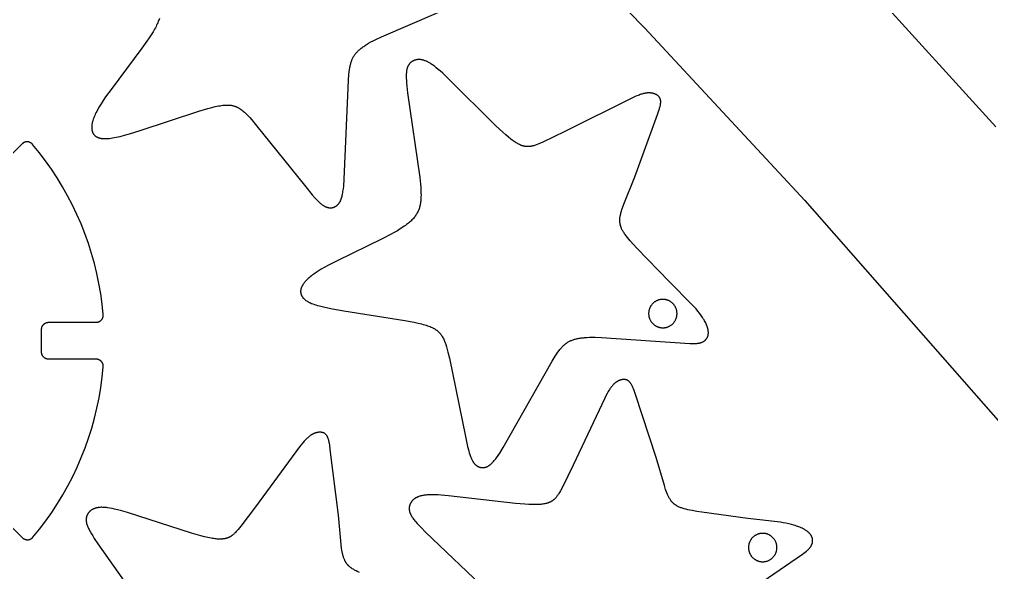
# Model space of a CAD drawing. Header units: millimetres. Extents: x -13379 to -9942, y 7 to 1157.
# Drawn here: x -11883.4 to -11609.6, y 155.1 to 310.8 of the extents above; entities that cross this region are included whole.
import ezdxf

# ---------------------------------------------------------------- set-up
doc = ezdxf.new("R2010")
doc.units = ezdxf.units.MM
doc.header["$MEASUREMENT"] = 0
for name, color, linetype in [('CIRCULO GRANDE 1', 7, 'Continuous'), ('SECCIONES', 7, 'Continuous'), ('TABLERO COMPLETO', 7, 'Continuous')]:
    doc.layers.add(name, color=color, linetype=linetype)

msp = doc.modelspace()

# ---------------------------------------------------------------- linework, layer by layer
at = {"layer": 'CIRCULO GRANDE 1'}
msp.add_lwpolyline([(-11892.03, 174.4), (-11882.57, 164.95), (-11882.52, 164.9), (-11882.47, 164.85), (-11882.42, 164.81), (-11882.36, 164.76), (-11882.31, 164.72), (-11882.25, 164.68), (-11882.19, 164.65), (-11882.13, 164.61), (-11882.07, 164.58), (-11882.01, 164.55), (-11881.95, 164.52), (-11881.88, 164.5), (-11881.82, 164.47), (-11881.75, 164.45), (-11881.68, 164.43), (-11881.62, 164.41), (-11881.55, 164.4), (-11881.48, 164.39), (-11881.41, 164.38), (-11881.35, 164.37), (-11881.28, 164.36), (-11881.21, 164.36), (-11881.14, 164.36), (-11881.07, 164.36), (-11881, 164.37), (-11880.93, 164.37), (-11880.86, 164.38), (-11880.8, 164.39), (-11880.73, 164.41), (-11880.66, 164.42), (-11880.59, 164.44), (-11880.53, 164.46), (-11880.46, 164.48), (-11880.4, 164.51), (-11880.33, 164.54), (-11880.27, 164.57), (-11880.21, 164.6), (-11880.15, 164.63), (-11880.09, 164.67), (-11880.03, 164.7), (-11879.98, 164.74), (-11879.92, 164.79), (-11879.87, 164.83), (-11879.82, 164.87), (-11879.77, 164.92), (-11879.72, 164.97), (-11879.67, 165.02), (-11879.62, 165.07), (-11877.78, 167.35), (-11876.01, 169.68), (-11874.33, 172.08), (-11872.73, 174.53), (-11871.21, 177.03), (-11869.77, 179.58), (-11868.43, 182.18), (-11867.17, 184.83), (-11866.01, 187.51), (-11864.94, 190.24), (-11863.96, 193), (-11863.08, 195.79), (-11862.29, 198.61), (-11861.59, 201.45), (-11861, 204.32), (-11860.5, 207.21), (-11860.11, 210.11), (-11859.81, 213.02), (-11859.8, 213.09), (-11859.8, 213.16), (-11859.8, 213.23), (-11859.8, 213.3), (-11859.81, 213.36), (-11859.81, 213.43), (-11859.82, 213.5), (-11859.84, 213.57), (-11859.85, 213.64), (-11859.87, 213.7), (-11859.89, 213.77), (-11859.91, 213.84), (-11859.93, 213.9), (-11859.96, 213.96), (-11859.98, 214.03), (-11860.01, 214.09), (-11860.05, 214.15), (-11860.08, 214.21), (-11860.12, 214.27), (-11860.15, 214.33), (-11860.2, 214.38), (-11860.24, 214.44), (-11860.28, 214.49), (-11860.33, 214.54), (-11860.37, 214.59), (-11860.42, 214.64), (-11860.47, 214.69), (-11860.53, 214.73), (-11860.58, 214.78), (-11860.64, 214.82), (-11860.69, 214.86), (-11860.75, 214.89), (-11860.81, 214.93), (-11860.87, 214.96), (-11860.93, 214.99), (-11861, 215.02), (-11861.06, 215.05), (-11861.12, 215.07), (-11861.19, 215.09), (-11861.26, 215.11), (-11861.32, 215.13), (-11861.39, 215.15), (-11861.46, 215.16), (-11861.52, 215.17), (-11861.59, 215.18), (-11861.66, 215.18), (-11861.73, 215.19), (-11861.8, 215.19), (-11875.19, 215.19), (-11875.26, 215.19), (-11875.32, 215.19), (-11875.39, 215.2), (-11875.46, 215.21), (-11875.53, 215.22), (-11875.59, 215.23), (-11875.66, 215.25), (-11875.73, 215.26), (-11875.79, 215.28), (-11875.86, 215.31), (-11875.92, 215.33), (-11875.98, 215.36), (-11876.05, 215.38), (-11876.11, 215.41), (-11876.17, 215.45), (-11876.23, 215.48), (-11876.28, 215.52), (-11876.34, 215.56), (-11876.4, 215.6), (-11876.45, 215.64), (-11876.5, 215.68), (-11876.55, 215.73), (-11876.6, 215.78), (-11876.65, 215.82), (-11876.69, 215.88), (-11876.74, 215.93), (-11876.78, 215.98), (-11876.82, 216.04), (-11876.86, 216.09), (-11876.9, 216.15), (-11876.93, 216.21), (-11876.96, 216.27), (-11876.99, 216.33), (-11877.02, 216.39), (-11877.05, 216.46), (-11877.07, 216.52), (-11877.09, 216.58), (-11877.11, 216.65), (-11877.13, 216.72), (-11877.14, 216.78), (-11877.16, 216.85), (-11877.17, 216.92), (-11877.18, 216.99), (-11877.18, 217.05), (-11877.19, 217.12), (-11877.19, 217.19), (-11877.19, 223.59), (-11877.19, 223.66), (-11877.18, 223.73), (-11877.18, 223.79), (-11877.17, 223.86), (-11877.16, 223.93), (-11877.14, 224), (-11877.13, 224.06), (-11877.11, 224.13), (-11877.09, 224.19), (-11877.07, 224.26), (-11877.05, 224.32), (-11877.02, 224.39), (-11876.99, 224.45), (-11876.96, 224.51), (-11876.93, 224.57), (-11876.9, 224.63), (-11876.86, 224.69), (-11876.82, 224.74), (-11876.78, 224.8), (-11876.74, 224.85), (-11876.69, 224.9), (-11876.65, 224.95), (-11876.6, 225), (-11876.55, 225.05), (-11876.5, 225.1), (-11876.45, 225.14), (-11876.4, 225.18), (-11876.34, 225.22), (-11876.28, 225.26), (-11876.23, 225.3), (-11876.17, 225.33), (-11876.11, 225.37), (-11876.05, 225.4), (-11875.98, 225.42), (-11875.92, 225.45), (-11875.86, 225.47), (-11875.79, 225.5), (-11875.73, 225.52), (-11875.66, 225.53), (-11875.59, 225.55), (-11875.53, 225.56), (-11875.46, 225.57), (-11875.39, 225.58), (-11875.32, 225.58), (-11875.26, 225.59), (-11875.19, 225.59), (-11861.81, 225.59), (-11861.74, 225.59), (-11861.67, 225.59), (-11861.6, 225.6), (-11861.54, 225.61), (-11861.47, 225.62), (-11861.4, 225.63), (-11861.33, 225.65), (-11861.27, 225.67), (-11861.2, 225.69), (-11861.13, 225.71), (-11861.07, 225.73), (-11861.01, 225.76), (-11860.94, 225.79), (-11860.88, 225.82), (-11860.82, 225.85), (-11860.76, 225.89), (-11860.7, 225.92), (-11860.65, 225.96), (-11860.59, 226), (-11860.54, 226.05), (-11860.48, 226.09), (-11860.43, 226.14), (-11860.38, 226.19), (-11860.34, 226.24), (-11860.29, 226.29), (-11860.25, 226.34), (-11860.2, 226.4), (-11860.16, 226.45), (-11860.13, 226.51), (-11860.09, 226.57), (-11860.06, 226.63), (-11860.02, 226.69), (-11859.99, 226.75), (-11859.97, 226.82), (-11859.94, 226.88), (-11859.92, 226.95), (-11859.9, 227.01), (-11859.88, 227.08), (-11859.86, 227.15), (-11859.85, 227.21), (-11859.83, 227.28), (-11859.83, 227.35), (-11859.82, 227.42), (-11859.81, 227.49), (-11859.81, 227.56), (-11859.81, 227.62), (-11859.81, 227.69), (-11859.82, 227.76), (-11860.12, 230.67), (-11860.52, 233.57), (-11861.02, 236.46), (-11861.62, 239.33), (-11862.32, 242.17), (-11863.11, 244.99), (-11864, 247.78), (-11864.98, 250.54), (-11866.06, 253.26), (-11867.23, 255.94), (-11868.49, 258.59), (-11869.84, 261.19), (-11871.27, 263.74), (-11872.79, 266.24), (-11874.4, 268.68), (-11876.09, 271.08), (-11877.86, 273.41), (-11879.71, 275.68), (-11879.75, 275.73), (-11879.8, 275.78), (-11879.85, 275.83), (-11879.9, 275.88), (-11879.95, 275.92), (-11880.01, 275.97), (-11880.06, 276.01), (-11880.12, 276.05), (-11880.18, 276.08), (-11880.23, 276.12), (-11880.29, 276.15), (-11880.36, 276.19), (-11880.42, 276.21), (-11880.48, 276.24), (-11880.55, 276.27), (-11880.61, 276.29), (-11880.68, 276.31), (-11880.74, 276.33), (-11880.81, 276.34), (-11880.88, 276.36), (-11880.95, 276.37), (-11881.02, 276.38), (-11881.08, 276.38), (-11881.15, 276.39), (-11881.22, 276.39), (-11881.29, 276.39), (-11881.36, 276.39), (-11881.43, 276.38), (-11881.5, 276.37), (-11881.57, 276.36), (-11881.63, 276.35), (-11881.7, 276.34), (-11881.77, 276.32), (-11881.83, 276.3), (-11881.9, 276.28), (-11881.96, 276.25), (-11882.03, 276.23), (-11882.09, 276.2), (-11882.15, 276.17), (-11882.21, 276.14), (-11882.27, 276.1), (-11882.33, 276.07), (-11882.39, 276.03), (-11882.44, 275.99), (-11882.5, 275.94), (-11882.55, 275.9), (-11882.6, 275.85), (-11882.65, 275.8), (-11892.12, 266.34)], dxfattribs=at)
at = {"layer": 'SECCIONES'}
for points in [[(-11698.23, 228.04), (-11698.23, 228.18), (-11698.24, 228.32), (-11698.25, 228.45), (-11698.27, 228.59), (-11698.29, 228.73), (-11698.32, 228.87), (-11698.35, 229), (-11698.38, 229.14), (-11698.42, 229.27), (-11698.47, 229.4), (-11698.52, 229.53), (-11698.57, 229.66), (-11698.63, 229.78), (-11698.69, 229.91), (-11698.76, 230.03), (-11698.83, 230.15), (-11698.91, 230.26), (-11698.99, 230.38), (-11699.07, 230.49), (-11699.16, 230.6), (-11699.25, 230.7), (-11699.34, 230.81), (-11699.44, 230.9), (-11699.54, 231), (-11699.64, 231.09), (-11699.75, 231.18), (-11699.86, 231.26), (-11699.98, 231.34), (-11700.09, 231.42), (-11700.21, 231.49), (-11700.33, 231.56), (-11700.45, 231.62), (-11700.58, 231.68), (-11700.71, 231.74), (-11700.84, 231.79), (-11700.97, 231.83), (-11701.1, 231.88), (-11701.23, 231.91), (-11701.37, 231.94), (-11701.5, 231.97), (-11701.64, 232), (-11701.78, 232.01), (-11701.92, 232.03), (-11702.06, 232.03), (-11702.2, 232.04), (-11702.33, 232.04), (-11702.47, 232.03), (-11702.61, 232.02), (-11702.75, 232), (-11702.89, 231.98), (-11703.02, 231.96), (-11703.16, 231.93), (-11703.29, 231.89), (-11703.43, 231.86), (-11703.56, 231.81), (-11703.69, 231.76), (-11703.82, 231.71), (-11703.94, 231.65), (-11704.07, 231.59), (-11704.19, 231.53), (-11704.31, 231.46), (-11704.43, 231.38), (-11704.54, 231.3), (-11704.65, 231.22), (-11704.76, 231.13), (-11704.87, 231.05), (-11704.97, 230.95), (-11705.07, 230.85), (-11705.17, 230.75), (-11705.26, 230.65), (-11705.35, 230.54), (-11705.43, 230.43), (-11705.51, 230.32), (-11705.59, 230.21), (-11705.66, 230.09), (-11705.73, 229.97), (-11705.8, 229.85), (-11705.86, 229.72), (-11705.92, 229.59), (-11705.97, 229.46), (-11706.01, 229.33), (-11706.06, 229.2), (-11706.1, 229.07), (-11706.13, 228.93), (-11706.16, 228.8), (-11706.18, 228.66), (-11706.2, 228.52), (-11706.21, 228.39), (-11706.22, 228.25), (-11706.23, 228.11), (-11706.23, 227.97), (-11706.22, 227.83), (-11706.21, 227.69), (-11706.2, 227.55), (-11706.18, 227.42), (-11706.16, 227.28), (-11706.13, 227.14), (-11706.1, 227.01), (-11706.06, 226.88), (-11706.01, 226.74), (-11705.97, 226.61), (-11705.92, 226.48), (-11705.86, 226.36), (-11705.8, 226.23), (-11705.73, 226.11), (-11705.66, 225.99), (-11705.59, 225.87), (-11705.51, 225.76), (-11705.43, 225.64), (-11705.35, 225.53), (-11705.26, 225.43), (-11705.17, 225.32), (-11705.07, 225.22), (-11704.97, 225.13), (-11704.87, 225.03), (-11704.76, 224.94), (-11704.65, 224.86), (-11704.54, 224.77), (-11704.43, 224.7), (-11704.31, 224.62), (-11704.19, 224.55), (-11704.07, 224.49), (-11703.94, 224.42), (-11703.82, 224.37), (-11703.69, 224.31), (-11703.56, 224.27), (-11703.43, 224.22), (-11703.29, 224.18), (-11703.16, 224.15), (-11703.02, 224.12), (-11702.89, 224.09), (-11702.75, 224.07), (-11702.61, 224.06), (-11702.47, 224.05), (-11702.33, 224.04), (-11702.2, 224.04), (-11702.06, 224.04), (-11701.92, 224.05), (-11701.78, 224.06), (-11701.64, 224.08), (-11701.5, 224.1), (-11701.37, 224.13), (-11701.23, 224.16), (-11701.1, 224.2), (-11700.97, 224.24), (-11700.84, 224.29), (-11700.71, 224.34), (-11700.58, 224.39), (-11700.45, 224.45), (-11700.33, 224.52), (-11700.21, 224.59), (-11700.09, 224.66), (-11699.98, 224.73), (-11699.86, 224.81), (-11699.75, 224.9), (-11699.64, 224.99), (-11699.54, 225.08), (-11699.44, 225.17), (-11699.34, 225.27), (-11699.25, 225.37), (-11699.16, 225.48), (-11699.07, 225.59), (-11698.99, 225.7), (-11698.91, 225.81), (-11698.83, 225.93), (-11698.76, 226.05), (-11698.69, 226.17), (-11698.63, 226.29), (-11698.57, 226.42), (-11698.52, 226.55), (-11698.47, 226.68), (-11698.42, 226.81), (-11698.38, 226.94), (-11698.35, 227.08), (-11698.32, 227.21), (-11698.29, 227.35), (-11698.27, 227.49), (-11698.25, 227.62), (-11698.24, 227.76), (-11698.23, 227.9), (-11698.23, 228.04)], [(-11670.09, 162.17), (-11670.1, 162.31), (-11670.1, 162.45), (-11670.12, 162.59), (-11670.13, 162.73), (-11670.15, 162.86), (-11670.18, 163), (-11670.21, 163.14), (-11670.25, 163.27), (-11670.29, 163.4), (-11670.33, 163.53), (-11670.38, 163.66), (-11670.44, 163.79), (-11670.49, 163.92), (-11670.56, 164.04), (-11670.62, 164.16), (-11670.7, 164.28), (-11670.77, 164.4), (-11670.85, 164.51), (-11670.93, 164.62), (-11671.02, 164.73), (-11671.11, 164.84), (-11671.21, 164.94), (-11671.3, 165.04), (-11671.4, 165.13), (-11671.51, 165.22), (-11671.62, 165.31), (-11671.73, 165.4), (-11671.84, 165.48), (-11671.96, 165.55), (-11672.07, 165.63), (-11672.2, 165.69), (-11672.32, 165.76), (-11672.44, 165.82), (-11672.57, 165.87), (-11672.7, 165.92), (-11672.83, 165.97), (-11672.96, 166.01), (-11673.1, 166.05), (-11673.23, 166.08), (-11673.37, 166.11), (-11673.51, 166.13), (-11673.64, 166.15), (-11673.78, 166.16), (-11673.92, 166.17), (-11674.06, 166.17), (-11674.2, 166.17), (-11674.34, 166.17), (-11674.48, 166.15), (-11674.61, 166.14), (-11674.75, 166.12), (-11674.89, 166.09), (-11675.02, 166.06), (-11675.16, 166.03), (-11675.29, 165.99), (-11675.42, 165.95), (-11675.55, 165.9), (-11675.68, 165.84), (-11675.81, 165.79), (-11675.93, 165.73), (-11676.05, 165.66), (-11676.17, 165.59), (-11676.29, 165.52), (-11676.41, 165.44), (-11676.52, 165.35), (-11676.63, 165.27), (-11676.73, 165.18), (-11676.84, 165.09), (-11676.93, 164.99), (-11677.03, 164.89), (-11677.12, 164.79), (-11677.21, 164.68), (-11677.3, 164.57), (-11677.38, 164.46), (-11677.46, 164.34), (-11677.53, 164.22), (-11677.6, 164.1), (-11677.66, 163.98), (-11677.72, 163.85), (-11677.78, 163.73), (-11677.83, 163.6), (-11677.88, 163.47), (-11677.92, 163.34), (-11677.96, 163.2), (-11677.99, 163.07), (-11678.02, 162.93), (-11678.05, 162.8), (-11678.06, 162.66), (-11678.08, 162.52), (-11678.09, 162.38), (-11678.09, 162.24), (-11678.09, 162.1), (-11678.09, 161.96), (-11678.08, 161.83), (-11678.06, 161.69), (-11678.05, 161.55), (-11678.02, 161.41), (-11677.99, 161.28), (-11677.96, 161.14), (-11677.92, 161.01), (-11677.88, 160.88), (-11677.83, 160.75), (-11677.78, 160.62), (-11677.72, 160.49), (-11677.66, 160.37), (-11677.6, 160.24), (-11677.53, 160.12), (-11677.46, 160), (-11677.38, 159.89), (-11677.3, 159.78), (-11677.21, 159.67), (-11677.12, 159.56), (-11677.03, 159.46), (-11676.93, 159.36), (-11676.84, 159.26), (-11676.73, 159.17), (-11676.63, 159.08), (-11676.52, 158.99), (-11676.41, 158.91), (-11676.29, 158.83), (-11676.17, 158.76), (-11676.05, 158.69), (-11675.93, 158.62), (-11675.81, 158.56), (-11675.68, 158.5), (-11675.55, 158.45), (-11675.42, 158.4), (-11675.29, 158.36), (-11675.16, 158.32), (-11675.02, 158.28), (-11674.89, 158.25), (-11674.75, 158.23), (-11674.61, 158.21), (-11674.48, 158.19), (-11674.34, 158.18), (-11674.2, 158.17), (-11674.06, 158.17), (-11673.92, 158.18), (-11673.78, 158.18), (-11673.64, 158.2), (-11673.51, 158.22), (-11673.37, 158.24), (-11673.23, 158.27), (-11673.1, 158.3), (-11672.96, 158.34), (-11672.83, 158.38), (-11672.7, 158.42), (-11672.57, 158.47), (-11672.44, 158.53), (-11672.32, 158.59), (-11672.2, 158.65), (-11672.07, 158.72), (-11671.96, 158.79), (-11671.84, 158.87), (-11671.73, 158.95), (-11671.62, 159.03), (-11671.51, 159.12), (-11671.4, 159.21), (-11671.3, 159.31), (-11671.21, 159.41), (-11671.11, 159.51), (-11671.02, 159.61), (-11670.93, 159.72), (-11670.85, 159.83), (-11670.77, 159.95), (-11670.7, 160.06), (-11670.62, 160.18), (-11670.56, 160.3), (-11670.49, 160.43), (-11670.44, 160.55), (-11670.38, 160.68), (-11670.33, 160.81), (-11670.29, 160.94), (-11670.25, 161.08), (-11670.21, 161.21), (-11670.18, 161.35), (-11670.15, 161.48), (-11670.13, 161.62), (-11670.12, 161.76), (-11670.1, 161.9), (-11670.1, 162.03), (-11670.09, 162.17)]]:
    msp.add_lwpolyline(points, dxfattribs=at)
for points in [[(-11740.2, 342.12, 0), (-11707.28, 308.43, 0), (-11662.21, 259.86, 0), (-11601.06, 190.2, 0)], [(-11608.47, 280.58, 0), (-11643.31, 318.96, 0)]]:
    msp.add_polyline3d(points, dxfattribs=at)
at = {"layer": 'TABLERO COMPLETO'}
for points in [[(-11844.01, 311.13), (-11844.11, 310.83), (-11844.22, 310.53), (-11844.34, 310.22), (-11844.47, 309.9), (-11844.62, 309.57), (-11844.78, 309.23), (-11844.95, 308.88), (-11845.14, 308.52), (-11845.34, 308.15), (-11845.79, 307.37), (-11846.3, 306.54), (-11846.87, 305.67), (-11847.5, 304.74), (-11848.92, 302.73), (-11857.63, 291.15), (-11859.14, 289.03), (-11859.81, 288.04), (-11860.42, 287.1), (-11860.97, 286.21), (-11861.45, 285.37), (-11861.67, 284.96), (-11861.87, 284.57), (-11862.05, 284.18), (-11862.22, 283.81), (-11862.38, 283.45), (-11862.51, 283.1), (-11862.64, 282.76), (-11862.74, 282.43), (-11862.79, 282.27), (-11862.83, 282.11), (-11862.87, 281.95), (-11862.91, 281.8), (-11862.94, 281.65), (-11862.97, 281.5), (-11863, 281.35), (-11863.02, 281.21), (-11863.04, 281.06), (-11863.05, 280.93), (-11863.06, 280.79), (-11863.07, 280.66), (-11863.08, 280.52), (-11863.08, 280.4), (-11863.07, 280.27), (-11863.07, 280.15), (-11863.06, 280.02), (-11863.04, 279.91), (-11863.03, 279.79), (-11863.01, 279.68), (-11862.98, 279.56), (-11862.96, 279.46), (-11862.93, 279.35), (-11862.91, 279.3), (-11862.89, 279.25), (-11862.88, 279.2), (-11862.86, 279.15), (-11862.84, 279.1), (-11862.82, 279.05), (-11862.8, 279), (-11862.78, 278.95), (-11862.75, 278.91), (-11862.73, 278.86), (-11862.71, 278.81), (-11862.68, 278.77), (-11862.66, 278.72), (-11862.63, 278.68), (-11862.6, 278.64), (-11862.57, 278.6), (-11862.54, 278.55), (-11862.52, 278.51), (-11862.48, 278.47), (-11862.45, 278.43), (-11862.42, 278.39), (-11862.39, 278.36), (-11862.36, 278.32), (-11862.32, 278.28), (-11862.29, 278.24), (-11862.25, 278.21), (-11862.21, 278.17), (-11862.18, 278.14), (-11862.14, 278.11), (-11862.1, 278.07), (-11862.06, 278.04), (-11862.02, 278.01), (-11861.98, 277.98), (-11861.94, 277.95), (-11861.89, 277.92), (-11861.85, 277.89), (-11861.8, 277.86), (-11861.76, 277.83), (-11861.71, 277.8), (-11861.67, 277.78), (-11861.62, 277.75), (-11861.57, 277.73), (-11861.52, 277.7), (-11861.47, 277.68), (-11861.37, 277.63), (-11861.26, 277.59), (-11861.15, 277.55), (-11861.04, 277.51), (-11860.92, 277.48), (-11860.8, 277.44), (-11860.67, 277.41), (-11860.54, 277.39), (-11860.41, 277.37), (-11860.27, 277.34), (-11860.13, 277.33), (-11859.99, 277.31), (-11859.84, 277.3), (-11859.68, 277.29), (-11859.52, 277.29), (-11859.36, 277.29), (-11859.19, 277.29), (-11859.01, 277.29), (-11858.83, 277.3), (-11858.45, 277.33), (-11858.05, 277.37), (-11857.62, 277.42), (-11857.17, 277.49), (-11856.68, 277.58), (-11856.17, 277.68), (-11855.06, 277.93), (-11853.83, 278.25), (-11852.47, 278.63), (-11849.43, 279.55), (-11832.88, 285.02), (-11830.37, 285.76), (-11829.27, 286.06), (-11828.26, 286.3), (-11827.8, 286.4), (-11827.35, 286.48), (-11826.93, 286.56), (-11826.53, 286.62), (-11826.15, 286.67), (-11825.78, 286.71), (-11825.43, 286.73), (-11825.1, 286.75), (-11824.94, 286.75), (-11824.79, 286.75), (-11824.63, 286.75), (-11824.48, 286.74), (-11824.34, 286.73), (-11824.19, 286.72), (-11824.05, 286.71), (-11823.91, 286.69), (-11823.78, 286.67), (-11823.64, 286.65), (-11823.51, 286.62), (-11823.38, 286.59), (-11823.25, 286.56), (-11823.12, 286.53), (-11823, 286.49), (-11822.88, 286.45), (-11822.75, 286.41), (-11822.63, 286.37), (-11822.51, 286.32), (-11822.39, 286.27), (-11822.27, 286.22), (-11822.15, 286.17), (-11822.04, 286.11), (-11821.92, 286.05), (-11821.8, 285.99), (-11821.69, 285.92), (-11821.57, 285.85), (-11821.45, 285.78), (-11821.22, 285.63), (-11820.99, 285.47), (-11820.75, 285.29), (-11820.52, 285.11), (-11820.28, 284.91), (-11820.04, 284.7), (-11819.8, 284.48), (-11819.55, 284.24), (-11819.05, 283.74), (-11818.54, 283.19), (-11818.01, 282.6), (-11816.92, 281.3), (-11802.8, 263.68), (-11800.98, 261.47), (-11800.16, 260.54), (-11799.76, 260.12), (-11799.38, 259.73), (-11799.01, 259.38), (-11798.83, 259.22), (-11798.65, 259.06), (-11798.48, 258.92), (-11798.3, 258.78), (-11798.13, 258.66), (-11797.96, 258.54), (-11797.8, 258.43), (-11797.71, 258.38), (-11797.63, 258.33), (-11797.55, 258.29), (-11797.47, 258.24), (-11797.39, 258.2), (-11797.31, 258.16), (-11797.23, 258.12), (-11797.15, 258.09), (-11797.07, 258.06), (-11796.99, 258.03), (-11796.91, 258), (-11796.83, 257.97), (-11796.75, 257.95), (-11796.68, 257.93), (-11796.6, 257.91), (-11796.52, 257.89), (-11796.44, 257.87), (-11796.37, 257.86), (-11796.29, 257.85), (-11796.21, 257.84), (-11796.14, 257.83), (-11796.06, 257.82), (-11795.98, 257.82), (-11795.91, 257.82), (-11795.83, 257.82), (-11795.76, 257.82), (-11795.68, 257.82), (-11795.61, 257.83), (-11795.53, 257.83), (-11795.46, 257.84), (-11795.38, 257.85), (-11795.31, 257.87), (-11795.23, 257.88), (-11795.16, 257.9), (-11795.09, 257.92), (-11795.01, 257.94), (-11794.94, 257.96), (-11794.87, 257.98), (-11794.79, 258.01), (-11794.72, 258.04), (-11794.65, 258.07), (-11794.58, 258.1), (-11794.51, 258.14), (-11794.44, 258.18), (-11794.37, 258.21), (-11794.3, 258.26), (-11794.23, 258.3), (-11794.16, 258.35), (-11794.1, 258.39), (-11794.03, 258.44), (-11793.97, 258.5), (-11793.9, 258.55), (-11793.84, 258.61), (-11793.77, 258.67), (-11793.71, 258.74), (-11793.65, 258.8), (-11793.59, 258.87), (-11793.53, 258.94), (-11793.47, 259.02), (-11793.42, 259.09), (-11793.36, 259.17), (-11793.3, 259.26), (-11793.25, 259.34), (-11793.2, 259.43), (-11793.15, 259.53), (-11793.09, 259.62), (-11793.04, 259.72), (-11793, 259.83), (-11792.95, 259.93), (-11792.9, 260.04), (-11792.86, 260.16), (-11792.81, 260.27), (-11792.77, 260.4), (-11792.73, 260.52), (-11792.65, 260.79), (-11792.57, 261.07), (-11792.5, 261.36), (-11792.43, 261.68), (-11792.37, 262.01), (-11792.31, 262.36), (-11792.2, 263.12), (-11792.1, 263.95), (-11791.95, 265.85), (-11790.74, 293.73), (-11790.61, 295.34), (-11790.53, 296.06), (-11790.45, 296.71), (-11790.35, 297.32), (-11790.3, 297.6), (-11790.24, 297.87), (-11790.19, 298.13), (-11790.13, 298.38), (-11790.06, 298.62), (-11789.99, 298.85), (-11789.92, 299.07), (-11789.85, 299.28), (-11789.77, 299.49), (-11789.68, 299.68), (-11789.59, 299.88), (-11789.5, 300.06), (-11789.4, 300.24), (-11789.3, 300.42), (-11789.19, 300.59), (-11789.07, 300.76), (-11788.95, 300.93), (-11788.83, 301.1), (-11788.69, 301.26), (-11788.55, 301.43), (-11788.4, 301.59), (-11788.25, 301.76), (-11788.09, 301.92), (-11787.91, 302.09), (-11787.73, 302.25), (-11787.54, 302.42), (-11787.34, 302.59), (-11787.14, 302.76), (-11786.92, 302.93), (-11786.69, 303.1), (-11786.45, 303.27), (-11786.19, 303.45), (-11785.93, 303.62), (-11785.66, 303.8), (-11785.07, 304.15), (-11784.44, 304.51), (-11783.76, 304.86), (-11783.03, 305.23), (-11781.45, 305.96), (-11758.52, 315.84)], [(-11700.44, 237.1), (-11709.53, 246.44), (-11710.52, 247.51), (-11711.41, 248.5), (-11711.82, 248.98), (-11712.2, 249.44), (-11712.55, 249.88), (-11712.86, 250.31), (-11713.01, 250.52), (-11713.15, 250.73), (-11713.28, 250.93), (-11713.41, 251.13), (-11713.52, 251.33), (-11713.63, 251.53), (-11713.73, 251.73), (-11713.82, 251.93), (-11713.91, 252.12), (-11713.98, 252.31), (-11714.05, 252.51), (-11714.08, 252.6), (-11714.11, 252.7), (-11714.14, 252.79), (-11714.17, 252.89), (-11714.19, 252.99), (-11714.21, 253.08), (-11714.23, 253.18), (-11714.25, 253.28), (-11714.27, 253.37), (-11714.28, 253.47), (-11714.3, 253.57), (-11714.31, 253.66), (-11714.32, 253.76), (-11714.33, 253.86), (-11714.33, 253.96), (-11714.34, 254.06), (-11714.34, 254.26), (-11714.34, 254.46), (-11714.33, 254.66), (-11714.31, 254.86), (-11714.29, 255.07), (-11714.26, 255.28), (-11714.22, 255.5), (-11714.18, 255.71), (-11714.13, 255.93), (-11714.08, 256.16), (-11714.02, 256.38), (-11713.89, 256.85), (-11713.74, 257.33), (-11713.58, 257.83), (-11713.19, 258.87), (-11710.15, 266.51), (-11703.74, 284.05), (-11703.35, 285.16), (-11703.19, 285.66), (-11703.12, 285.89), (-11703.05, 286.12), (-11703, 286.34), (-11702.95, 286.55), (-11702.91, 286.75), (-11702.87, 286.95), (-11702.86, 287.04), (-11702.85, 287.14), (-11702.84, 287.23), (-11702.83, 287.32), (-11702.82, 287.41), (-11702.82, 287.5), (-11702.82, 287.58), (-11702.82, 287.67), (-11702.82, 287.75), (-11702.82, 287.83), (-11702.83, 287.91), (-11702.84, 287.99), (-11702.85, 288.07), (-11702.87, 288.15), (-11702.88, 288.22), (-11702.9, 288.29), (-11702.92, 288.37), (-11702.93, 288.4), (-11702.94, 288.44), (-11702.95, 288.47), (-11702.97, 288.51), (-11702.98, 288.54), (-11702.99, 288.57), (-11703.01, 288.61), (-11703.02, 288.64), (-11703.04, 288.67), (-11703.06, 288.7), (-11703.07, 288.74), (-11703.09, 288.77), (-11703.11, 288.8), (-11703.13, 288.83), (-11703.14, 288.86), (-11703.16, 288.89), (-11703.18, 288.92), (-11703.2, 288.95), (-11703.23, 288.98), (-11703.25, 289.01), (-11703.27, 289.03), (-11703.29, 289.06), (-11703.34, 289.12), (-11703.39, 289.17), (-11703.44, 289.22), (-11703.49, 289.27), (-11703.55, 289.32), (-11703.6, 289.37), (-11703.66, 289.42), (-11703.72, 289.46), (-11703.78, 289.5), (-11703.85, 289.55), (-11703.91, 289.59), (-11703.98, 289.63), (-11704.05, 289.67), (-11704.12, 289.7), (-11704.19, 289.74), (-11704.26, 289.77), (-11704.34, 289.8), (-11704.41, 289.84), (-11704.49, 289.87), (-11704.56, 289.89), (-11704.64, 289.92), (-11704.72, 289.95), (-11704.8, 289.97), (-11704.89, 290), (-11704.97, 290.02), (-11705.05, 290.04), (-11705.14, 290.06), (-11705.22, 290.07), (-11705.31, 290.09), (-11705.4, 290.1), (-11705.49, 290.12), (-11705.58, 290.13), (-11705.67, 290.14), (-11705.76, 290.15), (-11705.86, 290.15), (-11705.95, 290.16), (-11706.05, 290.16), (-11706.14, 290.16), (-11706.24, 290.16), (-11706.34, 290.16), (-11706.44, 290.15), (-11706.54, 290.15), (-11706.64, 290.14), (-11706.75, 290.13), (-11706.96, 290.1), (-11707.18, 290.07), (-11707.41, 290.02), (-11707.64, 289.97), (-11707.88, 289.91), (-11708.13, 289.84), (-11708.39, 289.76), (-11708.65, 289.67), (-11708.92, 289.57), (-11709.21, 289.46), (-11709.8, 289.22), (-11710.43, 288.94), (-11711.1, 288.63), (-11729.82, 279.31), (-11735.99, 276.33), (-11737.11, 275.83), (-11737.62, 275.63), (-11737.87, 275.53), (-11738.11, 275.45), (-11738.34, 275.37), (-11738.57, 275.3), (-11738.79, 275.24), (-11739.01, 275.18), (-11739.22, 275.14), (-11739.33, 275.12), (-11739.43, 275.1), (-11739.54, 275.08), (-11739.64, 275.07), (-11739.74, 275.06), (-11739.85, 275.05), (-11739.95, 275.04), (-11740.05, 275.04), (-11740.15, 275.03), (-11740.26, 275.03), (-11740.36, 275.03), (-11740.46, 275.04), (-11740.56, 275.04), (-11740.66, 275.05), (-11740.77, 275.06), (-11740.87, 275.07), (-11740.97, 275.09), (-11741.07, 275.1), (-11741.18, 275.12), (-11741.28, 275.14), (-11741.38, 275.17), (-11741.49, 275.19), (-11741.59, 275.22), (-11741.7, 275.25), (-11741.8, 275.29), (-11741.91, 275.32), (-11742.02, 275.36), (-11742.13, 275.4), (-11742.24, 275.44), (-11742.35, 275.49), (-11742.58, 275.59), (-11742.81, 275.7), (-11743.05, 275.83), (-11743.29, 275.97), (-11743.55, 276.12), (-11743.81, 276.29), (-11744.09, 276.47), (-11744.38, 276.68), (-11744.68, 276.9), (-11745, 277.14), (-11745.68, 277.69), (-11746.44, 278.34), (-11747.29, 279.09), (-11749.22, 280.91), (-11762.66, 294.26), (-11764.17, 295.67), (-11764.83, 296.27), (-11765.45, 296.79), (-11766.02, 297.26), (-11766.55, 297.67), (-11767.05, 298.03), (-11767.29, 298.2), (-11767.52, 298.35), (-11767.75, 298.5), (-11767.97, 298.63), (-11768.19, 298.75), (-11768.41, 298.87), (-11768.62, 298.97), (-11768.82, 299.07), (-11769.03, 299.15), (-11769.23, 299.23), (-11769.42, 299.3), (-11769.52, 299.33), (-11769.62, 299.36), (-11769.71, 299.39), (-11769.81, 299.41), (-11769.9, 299.43), (-11769.99, 299.45), (-11770.09, 299.47), (-11770.18, 299.49), (-11770.27, 299.5), (-11770.36, 299.52), (-11770.45, 299.53), (-11770.54, 299.54), (-11770.63, 299.54), (-11770.72, 299.55), (-11770.81, 299.55), (-11770.9, 299.55), (-11770.98, 299.55), (-11771.07, 299.55), (-11771.16, 299.54), (-11771.24, 299.54), (-11771.33, 299.53), (-11771.41, 299.52), (-11771.49, 299.51), (-11771.58, 299.49), (-11771.66, 299.48), (-11771.74, 299.46), (-11771.82, 299.44), (-11771.9, 299.42), (-11771.98, 299.4), (-11772.06, 299.37), (-11772.14, 299.35), (-11772.21, 299.32), (-11772.29, 299.29), (-11772.36, 299.26), (-11772.44, 299.23), (-11772.51, 299.19), (-11772.58, 299.15), (-11772.66, 299.12), (-11772.73, 299.08), (-11772.8, 299.04), (-11772.87, 298.99), (-11772.93, 298.95), (-11773, 298.9), (-11773.06, 298.85), (-11773.13, 298.8), (-11773.19, 298.75), (-11773.25, 298.7), (-11773.31, 298.64), (-11773.37, 298.58), (-11773.43, 298.52), (-11773.49, 298.46), (-11773.54, 298.4), (-11773.6, 298.34), (-11773.65, 298.27), (-11773.7, 298.2), (-11773.75, 298.13), (-11773.8, 298.06), (-11773.84, 297.99), (-11773.89, 297.91), (-11773.93, 297.83), (-11773.97, 297.75), (-11774.01, 297.67), (-11774.05, 297.59), (-11774.09, 297.5), (-11774.13, 297.41), (-11774.16, 297.32), (-11774.19, 297.23), (-11774.22, 297.13), (-11774.25, 297.04), (-11774.28, 296.94), (-11774.3, 296.83), (-11774.33, 296.73), (-11774.35, 296.62), (-11774.37, 296.51), (-11774.39, 296.39), (-11774.4, 296.28), (-11774.43, 296.04), (-11774.46, 295.78), (-11774.47, 295.51), (-11774.48, 295.23), (-11774.49, 294.94), (-11774.48, 294.63), (-11774.48, 294.31), (-11774.44, 293.62), (-11774.39, 292.86), (-11774.31, 292.04), (-11774.1, 290.2), (-11770.69, 266.3), (-11770.5, 264.48), (-11770.42, 263.63), (-11770.37, 262.82), (-11770.34, 262.05), (-11770.33, 261.33), (-11770.34, 260.98), (-11770.35, 260.64), (-11770.36, 260.32), (-11770.39, 260), (-11770.41, 259.69), (-11770.45, 259.39), (-11770.49, 259.1), (-11770.54, 258.82), (-11770.59, 258.55), (-11770.65, 258.28), (-11770.72, 258.02), (-11770.79, 257.77), (-11770.88, 257.52), (-11770.96, 257.28), (-11771.06, 257.05), (-11771.16, 256.82), (-11771.27, 256.59), (-11771.39, 256.36), (-11771.51, 256.14), (-11771.65, 255.92), (-11771.79, 255.71), (-11771.94, 255.49), (-11772.11, 255.27), (-11772.28, 255.06), (-11772.46, 254.84), (-11772.66, 254.62), (-11772.87, 254.41), (-11773.09, 254.19), (-11773.32, 253.97), (-11773.57, 253.75), (-11773.84, 253.52), (-11774.12, 253.29), (-11774.42, 253.07), (-11774.73, 252.83), (-11775.06, 252.6), (-11775.41, 252.36), (-11776.16, 251.87), (-11776.99, 251.37), (-11777.9, 250.85), (-11778.88, 250.31), (-11781.07, 249.17), (-11794.1, 242.83), (-11796.41, 241.63), (-11797.45, 241.06), (-11798.43, 240.5), (-11799.32, 239.95), (-11800.13, 239.42), (-11800.51, 239.16), (-11800.87, 238.9), (-11801.21, 238.65), (-11801.53, 238.39), (-11801.83, 238.14), (-11802.11, 237.89), (-11802.38, 237.64), (-11802.62, 237.4), (-11802.74, 237.27), (-11802.85, 237.15), (-11802.96, 237.03), (-11803.06, 236.91), (-11803.16, 236.79), (-11803.25, 236.67), (-11803.34, 236.55), (-11803.43, 236.43), (-11803.51, 236.32), (-11803.58, 236.2), (-11803.65, 236.08), (-11803.72, 235.97), (-11803.79, 235.85), (-11803.84, 235.74), (-11803.9, 235.62), (-11803.95, 235.51), (-11804, 235.4), (-11804.04, 235.29), (-11804.08, 235.18), (-11804.11, 235.07), (-11804.14, 234.96), (-11804.17, 234.85), (-11804.19, 234.74), (-11804.2, 234.69), (-11804.21, 234.63), (-11804.21, 234.58), (-11804.22, 234.53), (-11804.23, 234.48), (-11804.23, 234.42), (-11804.23, 234.37), (-11804.24, 234.32), (-11804.24, 234.27), (-11804.24, 234.21), (-11804.24, 234.16), (-11804.23, 234.11), (-11804.23, 234.06), (-11804.23, 234.01), (-11804.22, 233.96), (-11804.22, 233.91), (-11804.21, 233.86), (-11804.2, 233.81), (-11804.19, 233.76), (-11804.19, 233.71), (-11804.17, 233.66), (-11804.16, 233.61), (-11804.15, 233.56), (-11804.14, 233.51), (-11804.12, 233.46), (-11804.11, 233.42), (-11804.09, 233.37), (-11804.07, 233.32), (-11804.05, 233.27), (-11804.03, 233.23), (-11804.01, 233.18), (-11803.99, 233.13), (-11803.97, 233.09), (-11803.95, 233.04), (-11803.92, 232.99), (-11803.9, 232.95), (-11803.87, 232.9), (-11803.84, 232.86), (-11803.81, 232.81), (-11803.78, 232.77), (-11803.75, 232.72), (-11803.72, 232.68), (-11803.69, 232.63), (-11803.65, 232.59), (-11803.58, 232.5), (-11803.51, 232.41), (-11803.43, 232.33), (-11803.34, 232.24), (-11803.25, 232.16), (-11803.16, 232.07), (-11803.06, 231.99), (-11802.96, 231.91), (-11802.85, 231.83), (-11802.74, 231.75), (-11802.62, 231.67), (-11802.5, 231.59), (-11802.37, 231.51), (-11802.24, 231.43), (-11802.1, 231.35), (-11801.95, 231.28), (-11801.8, 231.2), (-11801.64, 231.12), (-11801.48, 231.05), (-11801.13, 230.9), (-11800.75, 230.75), (-11800.34, 230.61), (-11799.91, 230.46), (-11799.44, 230.32), (-11798.94, 230.18), (-11797.83, 229.89), (-11796.59, 229.61), (-11795.21, 229.33), (-11792.08, 228.77), (-11774.86, 226.1), (-11772.29, 225.61), (-11771.17, 225.37), (-11770.17, 225.12), (-11769.71, 225), (-11769.27, 224.88), (-11768.86, 224.75), (-11768.48, 224.62), (-11768.11, 224.49), (-11767.77, 224.36), (-11767.45, 224.22), (-11767.15, 224.09), (-11767.01, 224.02), (-11766.87, 223.94), (-11766.73, 223.87), (-11766.6, 223.8), (-11766.48, 223.72), (-11766.35, 223.65), (-11766.23, 223.57), (-11766.12, 223.49), (-11766.01, 223.41), (-11765.9, 223.33), (-11765.79, 223.25), (-11765.69, 223.16), (-11765.59, 223.08), (-11765.49, 222.99), (-11765.39, 222.9), (-11765.3, 222.81), (-11765.21, 222.72), (-11765.12, 222.62), (-11765.04, 222.53), (-11764.95, 222.43), (-11764.87, 222.33), (-11764.79, 222.23), (-11764.71, 222.12), (-11764.63, 222.01), (-11764.56, 221.9), (-11764.49, 221.79), (-11764.41, 221.68), (-11764.34, 221.56), (-11764.2, 221.32), (-11764.07, 221.07), (-11763.94, 220.81), (-11763.82, 220.54), (-11763.7, 220.25), (-11763.58, 219.96), (-11763.46, 219.65), (-11763.35, 219.33), (-11763.14, 218.65), (-11762.93, 217.93), (-11762.73, 217.16), (-11762.35, 215.51), (-11757.81, 193.39), (-11757.2, 190.59), (-11756.89, 189.39), (-11756.73, 188.83), (-11756.57, 188.32), (-11756.4, 187.83), (-11756.31, 187.61), (-11756.23, 187.39), (-11756.13, 187.18), (-11756.04, 186.98), (-11755.95, 186.79), (-11755.85, 186.61), (-11755.75, 186.44), (-11755.7, 186.35), (-11755.65, 186.27), (-11755.6, 186.19), (-11755.55, 186.12), (-11755.49, 186.04), (-11755.44, 185.97), (-11755.39, 185.9), (-11755.33, 185.84), (-11755.27, 185.77), (-11755.22, 185.71), (-11755.16, 185.65), (-11755.1, 185.59), (-11755.04, 185.53), (-11754.99, 185.47), (-11754.93, 185.42), (-11754.86, 185.37), (-11754.8, 185.32), (-11754.74, 185.27), (-11754.68, 185.23), (-11754.61, 185.18), (-11754.55, 185.14), (-11754.48, 185.1), (-11754.42, 185.06), (-11754.35, 185.03), (-11754.28, 184.99), (-11754.22, 184.96), (-11754.15, 184.93), (-11754.08, 184.9), (-11754.01, 184.87), (-11753.94, 184.84), (-11753.87, 184.82), (-11753.79, 184.8), (-11753.72, 184.78), (-11753.65, 184.76), (-11753.57, 184.74), (-11753.5, 184.73), (-11753.42, 184.71), (-11753.35, 184.7), (-11753.27, 184.69), (-11753.19, 184.69), (-11753.12, 184.68), (-11753.04, 184.68), (-11752.96, 184.68), (-11752.88, 184.68), (-11752.8, 184.68), (-11752.72, 184.69), (-11752.64, 184.69), (-11752.56, 184.7), (-11752.48, 184.72), (-11752.39, 184.73), (-11752.31, 184.75), (-11752.23, 184.77), (-11752.15, 184.79), (-11752.06, 184.82), (-11751.98, 184.84), (-11751.89, 184.88), (-11751.81, 184.91), (-11751.72, 184.95), (-11751.64, 184.99), (-11751.55, 185.03), (-11751.46, 185.07), (-11751.38, 185.12), (-11751.29, 185.18), (-11751.2, 185.23), (-11751.11, 185.29), (-11751.02, 185.35), (-11750.93, 185.42), (-11750.84, 185.49), (-11750.75, 185.56), (-11750.66, 185.64), (-11750.57, 185.72), (-11750.47, 185.8), (-11750.38, 185.89), (-11750.29, 185.99), (-11750.09, 186.18), (-11749.9, 186.4), (-11749.7, 186.63), (-11749.5, 186.88), (-11749.29, 187.14), (-11749.08, 187.43), (-11748.63, 188.05), (-11748.17, 188.75), (-11747.16, 190.37), (-11733.38, 214.64), (-11732.53, 216.01), (-11732.14, 216.61), (-11731.76, 217.16), (-11731.4, 217.65), (-11731.23, 217.88), (-11731.05, 218.1), (-11730.88, 218.3), (-11730.71, 218.5), (-11730.55, 218.68), (-11730.38, 218.85), (-11730.22, 219.02), (-11730.05, 219.17), (-11729.89, 219.32), (-11729.73, 219.46), (-11729.56, 219.59), (-11729.39, 219.71), (-11729.22, 219.83), (-11729.05, 219.94), (-11728.87, 220.04), (-11728.69, 220.14), (-11728.51, 220.23), (-11728.32, 220.33), (-11728.13, 220.41), (-11727.93, 220.49), (-11727.72, 220.57), (-11727.51, 220.65), (-11727.29, 220.72), (-11727.06, 220.79), (-11726.82, 220.85), (-11726.58, 220.92), (-11726.32, 220.98), (-11726.06, 221.03), (-11725.79, 221.08), (-11725.5, 221.13), (-11725.21, 221.17), (-11724.91, 221.21), (-11724.59, 221.25), (-11724.27, 221.28), (-11723.59, 221.33), (-11722.86, 221.36), (-11722.09, 221.37), (-11721.28, 221.36), (-11719.53, 221.29), (-11694.63, 219.63), (-11694.12, 219.62), (-11693.65, 219.61), (-11693.22, 219.61), (-11693.02, 219.62), (-11692.82, 219.63), (-11692.63, 219.64), (-11692.45, 219.66), (-11692.27, 219.68), (-11692.1, 219.71), (-11691.93, 219.74), (-11691.85, 219.76), (-11691.77, 219.78), (-11691.69, 219.8), (-11691.61, 219.82), (-11691.53, 219.85), (-11691.46, 219.87), (-11691.38, 219.9), (-11691.31, 219.92), (-11691.23, 219.95), (-11691.16, 219.98), (-11691.09, 220.01), (-11691.02, 220.05), (-11690.95, 220.08), (-11690.88, 220.12), (-11690.81, 220.15), (-11690.75, 220.19), (-11690.68, 220.23), (-11690.61, 220.28), (-11690.55, 220.32), (-11690.49, 220.37), (-11690.43, 220.42), (-11690.37, 220.47), (-11690.31, 220.52), (-11690.25, 220.57), (-11690.19, 220.63), (-11690.14, 220.68), (-11690.08, 220.74), (-11690.03, 220.8), (-11689.98, 220.87), (-11689.93, 220.93), (-11689.88, 221), (-11689.84, 221.07), (-11689.79, 221.14), (-11689.75, 221.21), (-11689.71, 221.28), (-11689.67, 221.36), (-11689.64, 221.44), (-11689.61, 221.52), (-11689.57, 221.6), (-11689.55, 221.69), (-11689.52, 221.77), (-11689.49, 221.86), (-11689.47, 221.95), (-11689.45, 222.05), (-11689.44, 222.14), (-11689.42, 222.24), (-11689.41, 222.34), (-11689.4, 222.44), (-11689.4, 222.54), (-11689.4, 222.65), (-11689.4, 222.75), (-11689.4, 222.86), (-11689.41, 222.98), (-11689.42, 223.09), (-11689.43, 223.2), (-11689.45, 223.32), (-11689.47, 223.44), (-11689.49, 223.56), (-11689.52, 223.68), (-11689.55, 223.81), (-11689.58, 223.93), (-11689.61, 224.06), (-11689.65, 224.19), (-11689.7, 224.32), (-11689.74, 224.45), (-11689.79, 224.59), (-11689.9, 224.86), (-11690.02, 225.14), (-11690.16, 225.42), (-11690.3, 225.71), (-11690.46, 226.01), (-11690.63, 226.3), (-11690.82, 226.6), (-11691.01, 226.91), (-11691.21, 227.21), (-11691.43, 227.52), (-11691.88, 228.13), (-11692.35, 228.74), (-11692.86, 229.35), (-11693.38, 229.95), (-11693.92, 230.54), (-11700.44, 237.1)], [(-11678.3, 170.39), (-11691.22, 172.1), (-11692.66, 172.33), (-11693.98, 172.56), (-11694.59, 172.68), (-11695.17, 172.8), (-11695.72, 172.94), (-11696.23, 173.08), (-11696.48, 173.15), (-11696.72, 173.23), (-11696.95, 173.31), (-11697.17, 173.39), (-11697.38, 173.48), (-11697.59, 173.56), (-11697.79, 173.66), (-11697.99, 173.75), (-11698.17, 173.85), (-11698.35, 173.96), (-11698.53, 174.07), (-11698.61, 174.12), (-11698.69, 174.18), (-11698.78, 174.24), (-11698.86, 174.3), (-11698.93, 174.36), (-11699.01, 174.42), (-11699.09, 174.48), (-11699.16, 174.55), (-11699.23, 174.61), (-11699.31, 174.68), (-11699.38, 174.75), (-11699.44, 174.82), (-11699.51, 174.89), (-11699.58, 174.96), (-11699.65, 175.03), (-11699.71, 175.11), (-11699.84, 175.26), (-11699.96, 175.42), (-11700.07, 175.59), (-11700.19, 175.76), (-11700.3, 175.94), (-11700.41, 176.12), (-11700.51, 176.31), (-11700.61, 176.51), (-11700.71, 176.71), (-11700.81, 176.91), (-11700.9, 177.13), (-11701.09, 177.57), (-11701.27, 178.04), (-11701.45, 178.54), (-11701.79, 179.6), (-11704.13, 187.49), (-11709.96, 205.22), (-11710.34, 206.34), (-11710.52, 206.83), (-11710.61, 207.06), (-11710.7, 207.27), (-11710.79, 207.48), (-11710.88, 207.67), (-11710.98, 207.86), (-11711.07, 208.03), (-11711.12, 208.12), (-11711.17, 208.2), (-11711.22, 208.28), (-11711.27, 208.35), (-11711.32, 208.43), (-11711.37, 208.5), (-11711.42, 208.57), (-11711.47, 208.63), (-11711.53, 208.7), (-11711.58, 208.76), (-11711.64, 208.82), (-11711.69, 208.88), (-11711.75, 208.93), (-11711.81, 208.98), (-11711.87, 209.03), (-11711.93, 209.08), (-11711.99, 209.12), (-11712.02, 209.14), (-11712.05, 209.16), (-11712.08, 209.18), (-11712.11, 209.2), (-11712.14, 209.22), (-11712.17, 209.24), (-11712.21, 209.25), (-11712.24, 209.27), (-11712.27, 209.28), (-11712.3, 209.3), (-11712.34, 209.31), (-11712.37, 209.33), (-11712.4, 209.34), (-11712.44, 209.35), (-11712.47, 209.37), (-11712.5, 209.38), (-11712.54, 209.39), (-11712.57, 209.4), (-11712.61, 209.41), (-11712.64, 209.42), (-11712.68, 209.43), (-11712.71, 209.43), (-11712.78, 209.45), (-11712.85, 209.46), (-11712.93, 209.47), (-11713, 209.48), (-11713.07, 209.48), (-11713.15, 209.48), (-11713.22, 209.48), (-11713.3, 209.48), (-11713.37, 209.48), (-11713.45, 209.47), (-11713.52, 209.46), (-11713.6, 209.45), (-11713.68, 209.44), (-11713.76, 209.43), (-11713.83, 209.41), (-11713.91, 209.39), (-11713.99, 209.37), (-11714.07, 209.35), (-11714.15, 209.33), (-11714.23, 209.3), (-11714.3, 209.27), (-11714.38, 209.24), (-11714.46, 209.21), (-11714.54, 209.18), (-11714.62, 209.15), (-11714.7, 209.11), (-11714.78, 209.07), (-11714.85, 209.03), (-11714.93, 208.99), (-11715.01, 208.95), (-11715.09, 208.9), (-11715.17, 208.86), (-11715.24, 208.81), (-11715.32, 208.76), (-11715.4, 208.7), (-11715.48, 208.65), (-11715.55, 208.59), (-11715.63, 208.53), (-11715.71, 208.47), (-11715.78, 208.41), (-11715.86, 208.34), (-11715.93, 208.27), (-11716.01, 208.2), (-11716.08, 208.13), (-11716.24, 207.98), (-11716.39, 207.81), (-11716.54, 207.64), (-11716.69, 207.45), (-11716.84, 207.26), (-11716.99, 207.05), (-11717.14, 206.83), (-11717.29, 206.59), (-11717.45, 206.35), (-11717.6, 206.09), (-11717.92, 205.53), (-11718.24, 204.92), (-11718.58, 204.26), (-11727.5, 185.35), (-11730.5, 179.19), (-11731.08, 178.11), (-11731.35, 177.63), (-11731.49, 177.4), (-11731.62, 177.19), (-11731.76, 176.98), (-11731.89, 176.79), (-11732.03, 176.6), (-11732.16, 176.42), (-11732.3, 176.26), (-11732.37, 176.17), (-11732.45, 176.09), (-11732.52, 176.02), (-11732.59, 175.94), (-11732.66, 175.87), (-11732.74, 175.8), (-11732.82, 175.73), (-11732.89, 175.66), (-11732.97, 175.6), (-11733.05, 175.53), (-11733.13, 175.47), (-11733.21, 175.41), (-11733.3, 175.35), (-11733.38, 175.29), (-11733.47, 175.24), (-11733.56, 175.18), (-11733.65, 175.13), (-11733.74, 175.08), (-11733.83, 175.03), (-11733.92, 174.99), (-11734.02, 174.94), (-11734.12, 174.9), (-11734.22, 174.85), (-11734.32, 174.81), (-11734.42, 174.77), (-11734.53, 174.73), (-11734.64, 174.7), (-11734.75, 174.66), (-11734.86, 174.63), (-11734.98, 174.59), (-11735.22, 174.53), (-11735.47, 174.48), (-11735.74, 174.43), (-11736.01, 174.39), (-11736.31, 174.35), (-11736.62, 174.32), (-11736.95, 174.29), (-11737.31, 174.27), (-11737.68, 174.26), (-11738.08, 174.25), (-11738.96, 174.26), (-11739.96, 174.3), (-11741.08, 174.37), (-11743.73, 174.59), (-11762.55, 176.76), (-11764.61, 176.94), (-11765.5, 176.99), (-11766.31, 177.02), (-11767.04, 177.04), (-11767.71, 177.03), (-11768.33, 177.01), (-11768.62, 176.99), (-11768.9, 176.96), (-11769.17, 176.93), (-11769.43, 176.9), (-11769.68, 176.86), (-11769.91, 176.82), (-11770.14, 176.77), (-11770.36, 176.72), (-11770.58, 176.66), (-11770.78, 176.6), (-11770.98, 176.53), (-11771.07, 176.49), (-11771.17, 176.46), (-11771.26, 176.42), (-11771.35, 176.38), (-11771.44, 176.34), (-11771.52, 176.3), (-11771.61, 176.25), (-11771.69, 176.21), (-11771.77, 176.16), (-11771.85, 176.12), (-11771.93, 176.07), (-11772.01, 176.02), (-11772.08, 175.97), (-11772.15, 175.92), (-11772.22, 175.87), (-11772.29, 175.81), (-11772.36, 175.76), (-11772.43, 175.7), (-11772.49, 175.65), (-11772.56, 175.59), (-11772.62, 175.53), (-11772.68, 175.47), (-11772.73, 175.41), (-11772.79, 175.35), (-11772.85, 175.28), (-11772.9, 175.22), (-11772.95, 175.16), (-11773, 175.09), (-11773.05, 175.02), (-11773.1, 174.96), (-11773.14, 174.89), (-11773.18, 174.82), (-11773.22, 174.75), (-11773.26, 174.68), (-11773.3, 174.6), (-11773.34, 174.53), (-11773.37, 174.46), (-11773.41, 174.38), (-11773.44, 174.31), (-11773.47, 174.23), (-11773.49, 174.16), (-11773.52, 174.08), (-11773.54, 174), (-11773.56, 173.92), (-11773.58, 173.84), (-11773.6, 173.76), (-11773.61, 173.68), (-11773.63, 173.6), (-11773.64, 173.52), (-11773.65, 173.44), (-11773.65, 173.36), (-11773.66, 173.27), (-11773.66, 173.19), (-11773.66, 173.11), (-11773.66, 173.02), (-11773.66, 172.94), (-11773.65, 172.85), (-11773.64, 172.76), (-11773.63, 172.67), (-11773.61, 172.59), (-11773.6, 172.5), (-11773.58, 172.41), (-11773.56, 172.32), (-11773.53, 172.23), (-11773.51, 172.14), (-11773.48, 172.05), (-11773.44, 171.95), (-11773.41, 171.86), (-11773.37, 171.76), (-11773.33, 171.67), (-11773.29, 171.57), (-11773.24, 171.47), (-11773.19, 171.38), (-11773.14, 171.28), (-11773.08, 171.17), (-11773.02, 171.07), (-11772.89, 170.86), (-11772.75, 170.65), (-11772.6, 170.43), (-11772.44, 170.2), (-11772.26, 169.97), (-11772.06, 169.73), (-11771.86, 169.48), (-11771.4, 168.96), (-11770.89, 168.4), (-11770.32, 167.81), (-11769.02, 166.49), (-11751.54, 149.83)], [(-11787.63, 155.11), (-11788.14, 155.35), (-11788.62, 155.58), (-11788.85, 155.7), (-11789.07, 155.83), (-11789.28, 155.95), (-11789.48, 156.07), (-11789.68, 156.2), (-11789.86, 156.32), (-11790.04, 156.45), (-11790.21, 156.59), (-11790.38, 156.72), (-11790.53, 156.86), (-11790.68, 157), (-11790.75, 157.07), (-11790.82, 157.14), (-11790.89, 157.21), (-11790.96, 157.29), (-11791.03, 157.36), (-11791.09, 157.44), (-11791.15, 157.51), (-11791.21, 157.59), (-11791.27, 157.67), (-11791.33, 157.75), (-11791.38, 157.83), (-11791.44, 157.91), (-11791.49, 157.99), (-11791.54, 158.08), (-11791.59, 158.16), (-11791.64, 158.25), (-11791.74, 158.42), (-11791.82, 158.6), (-11791.91, 158.79), (-11791.99, 158.98), (-11792.06, 159.17), (-11792.13, 159.38), (-11792.2, 159.58), (-11792.26, 159.79), (-11792.32, 160.01), (-11792.37, 160.23), (-11792.42, 160.46), (-11792.52, 160.93), (-11792.6, 161.43), (-11792.68, 161.95), (-11792.82, 163.06), (-11793.59, 171.25), (-11795.88, 189.77), (-11796.04, 190.95), (-11796.12, 191.46), (-11796.17, 191.7), (-11796.21, 191.93), (-11796.26, 192.15), (-11796.31, 192.36), (-11796.37, 192.56), (-11796.43, 192.75), (-11796.46, 192.84), (-11796.49, 192.93), (-11796.52, 193.02), (-11796.56, 193.1), (-11796.59, 193.18), (-11796.63, 193.26), (-11796.67, 193.34), (-11796.71, 193.42), (-11796.75, 193.49), (-11796.79, 193.56), (-11796.83, 193.63), (-11796.88, 193.69), (-11796.92, 193.76), (-11796.97, 193.82), (-11797.02, 193.88), (-11797.07, 193.94), (-11797.12, 193.99), (-11797.14, 194.02), (-11797.17, 194.04), (-11797.2, 194.07), (-11797.22, 194.09), (-11797.25, 194.12), (-11797.28, 194.14), (-11797.31, 194.16), (-11797.34, 194.19), (-11797.36, 194.21), (-11797.39, 194.23), (-11797.42, 194.25), (-11797.45, 194.27), (-11797.48, 194.29), (-11797.51, 194.31), (-11797.54, 194.33), (-11797.57, 194.34), (-11797.61, 194.36), (-11797.64, 194.38), (-11797.67, 194.39), (-11797.7, 194.41), (-11797.73, 194.43), (-11797.77, 194.44), (-11797.83, 194.47), (-11797.9, 194.49), (-11797.97, 194.52), (-11798.04, 194.54), (-11798.11, 194.55), (-11798.18, 194.57), (-11798.26, 194.59), (-11798.33, 194.6), (-11798.41, 194.61), (-11798.48, 194.62), (-11798.56, 194.62), (-11798.64, 194.63), (-11798.71, 194.63), (-11798.79, 194.63), (-11798.87, 194.63), (-11798.95, 194.63), (-11799.03, 194.63), (-11799.11, 194.62), (-11799.2, 194.61), (-11799.28, 194.6), (-11799.36, 194.59), (-11799.44, 194.58), (-11799.53, 194.56), (-11799.61, 194.54), (-11799.69, 194.53), (-11799.78, 194.51), (-11799.86, 194.48), (-11799.95, 194.46), (-11800.03, 194.43), (-11800.12, 194.41), (-11800.2, 194.38), (-11800.29, 194.35), (-11800.37, 194.31), (-11800.46, 194.28), (-11800.55, 194.24), (-11800.63, 194.2), (-11800.72, 194.16), (-11800.8, 194.12), (-11800.89, 194.07), (-11800.98, 194.02), (-11801.07, 193.98), (-11801.15, 193.92), (-11801.24, 193.87), (-11801.33, 193.81), (-11801.51, 193.69), (-11801.69, 193.56), (-11801.87, 193.42), (-11802.05, 193.26), (-11802.24, 193.1), (-11802.43, 192.92), (-11802.62, 192.74), (-11802.81, 192.54), (-11803.01, 192.32), (-11803.21, 192.1), (-11803.63, 191.61), (-11804.07, 191.08), (-11804.52, 190.5), (-11816.93, 173.67), (-11821.06, 168.2), (-11821.84, 167.25), (-11822.2, 166.83), (-11822.38, 166.64), (-11822.55, 166.45), (-11822.72, 166.28), (-11822.89, 166.11), (-11823.06, 165.96), (-11823.23, 165.81), (-11823.4, 165.67), (-11823.48, 165.6), (-11823.57, 165.54), (-11823.66, 165.48), (-11823.74, 165.42), (-11823.83, 165.36), (-11823.92, 165.31), (-11824, 165.25), (-11824.09, 165.2), (-11824.18, 165.15), (-11824.27, 165.1), (-11824.36, 165.06), (-11824.46, 165.01), (-11824.55, 164.97), (-11824.64, 164.93), (-11824.74, 164.9), (-11824.84, 164.86), (-11824.93, 164.83), (-11825.03, 164.8), (-11825.13, 164.77), (-11825.23, 164.74), (-11825.34, 164.71), (-11825.44, 164.69), (-11825.55, 164.66), (-11825.66, 164.64), (-11825.77, 164.62), (-11825.88, 164.61), (-11825.99, 164.59), (-11826.11, 164.58), (-11826.23, 164.57), (-11826.35, 164.56), (-11826.59, 164.54), (-11826.85, 164.54), (-11827.12, 164.54), (-11827.4, 164.55), (-11827.7, 164.57), (-11828.01, 164.6), (-11828.34, 164.64), (-11828.69, 164.69), (-11829.06, 164.75), (-11829.45, 164.82), (-11830.32, 165), (-11831.29, 165.23), (-11832.38, 165.51), (-11834.93, 166.25), (-11852.98, 172.01), (-11854.97, 172.58), (-11855.83, 172.8), (-11856.61, 172.99), (-11857.33, 173.15), (-11857.99, 173.27), (-11858.6, 173.37), (-11858.89, 173.4), (-11859.17, 173.43), (-11859.44, 173.46), (-11859.7, 173.47), (-11859.95, 173.48), (-11860.19, 173.49), (-11860.43, 173.49), (-11860.65, 173.48), (-11860.87, 173.46), (-11861.09, 173.44), (-11861.29, 173.41), (-11861.39, 173.39), (-11861.49, 173.38), (-11861.59, 173.36), (-11861.69, 173.33), (-11861.78, 173.31), (-11861.87, 173.29), (-11861.97, 173.26), (-11862.06, 173.23), (-11862.14, 173.21), (-11862.23, 173.17), (-11862.32, 173.14), (-11862.4, 173.11), (-11862.48, 173.08), (-11862.56, 173.04), (-11862.64, 173), (-11862.72, 172.96), (-11862.8, 172.92), (-11862.87, 172.88), (-11862.95, 172.84), (-11863.02, 172.79), (-11863.09, 172.75), (-11863.16, 172.7), (-11863.23, 172.65), (-11863.3, 172.6), (-11863.37, 172.55), (-11863.43, 172.5), (-11863.49, 172.44), (-11863.56, 172.39), (-11863.62, 172.33), (-11863.67, 172.28), (-11863.73, 172.22), (-11863.79, 172.16), (-11863.84, 172.1), (-11863.89, 172.03), (-11863.95, 171.97), (-11863.99, 171.91), (-11864.04, 171.84), (-11864.09, 171.77), (-11864.13, 171.71), (-11864.18, 171.64), (-11864.22, 171.57), (-11864.26, 171.5), (-11864.3, 171.43), (-11864.33, 171.35), (-11864.37, 171.28), (-11864.4, 171.2), (-11864.43, 171.13), (-11864.46, 171.05), (-11864.48, 170.97), (-11864.51, 170.89), (-11864.53, 170.81), (-11864.55, 170.73), (-11864.57, 170.65), (-11864.59, 170.57), (-11864.6, 170.49), (-11864.61, 170.4), (-11864.62, 170.31), (-11864.63, 170.23), (-11864.64, 170.14), (-11864.64, 170.05), (-11864.64, 169.96), (-11864.64, 169.87), (-11864.64, 169.78), (-11864.63, 169.68), (-11864.62, 169.59), (-11864.61, 169.49), (-11864.6, 169.4), (-11864.58, 169.3), (-11864.56, 169.2), (-11864.54, 169.09), (-11864.51, 168.99), (-11864.49, 168.89), (-11864.46, 168.78), (-11864.43, 168.67), (-11864.39, 168.56), (-11864.35, 168.45), (-11864.27, 168.22), (-11864.17, 167.98), (-11864.06, 167.74), (-11863.95, 167.49), (-11863.82, 167.22), (-11863.67, 166.95), (-11863.52, 166.67), (-11863.17, 166.07), (-11862.78, 165.42), (-11862.34, 164.72), (-11861.31, 163.18), (-11847.38, 143.46)], [(-11683.51, 146.16), (-11662.92, 160.28), (-11662.51, 160.58), (-11662.14, 160.86), (-11661.8, 161.13), (-11661.65, 161.27), (-11661.5, 161.4), (-11661.36, 161.52), (-11661.23, 161.65), (-11661.1, 161.78), (-11660.98, 161.91), (-11660.87, 162.04), (-11660.82, 162.1), (-11660.77, 162.16), (-11660.72, 162.23), (-11660.67, 162.3), (-11660.62, 162.36), (-11660.58, 162.43), (-11660.53, 162.49), (-11660.49, 162.56), (-11660.45, 162.63), (-11660.41, 162.7), (-11660.38, 162.77), (-11660.34, 162.84), (-11660.31, 162.91), (-11660.28, 162.98), (-11660.25, 163.05), (-11660.22, 163.12), (-11660.19, 163.2), (-11660.17, 163.27), (-11660.15, 163.34), (-11660.12, 163.42), (-11660.11, 163.49), (-11660.09, 163.57), (-11660.07, 163.65), (-11660.06, 163.73), (-11660.05, 163.8), (-11660.04, 163.88), (-11660.04, 163.96), (-11660.03, 164.04), (-11660.03, 164.12), (-11660.04, 164.21), (-11660.04, 164.29), (-11660.05, 164.37), (-11660.06, 164.45), (-11660.07, 164.53), (-11660.08, 164.62), (-11660.1, 164.7), (-11660.12, 164.79), (-11660.14, 164.87), (-11660.17, 164.95), (-11660.2, 165.04), (-11660.23, 165.12), (-11660.27, 165.21), (-11660.31, 165.29), (-11660.35, 165.38), (-11660.4, 165.46), (-11660.45, 165.55), (-11660.5, 165.63), (-11660.56, 165.72), (-11660.62, 165.8), (-11660.68, 165.88), (-11660.75, 165.97), (-11660.82, 166.05), (-11660.89, 166.13), (-11660.97, 166.22), (-11661.05, 166.3), (-11661.14, 166.38), (-11661.22, 166.46), (-11661.32, 166.54), (-11661.41, 166.62), (-11661.51, 166.7), (-11661.62, 166.78), (-11661.72, 166.86), (-11661.84, 166.94), (-11661.95, 167.01), (-11662.07, 167.09), (-11662.19, 167.16), (-11662.45, 167.31), (-11662.71, 167.46), (-11662.99, 167.6), (-11663.29, 167.73), (-11663.6, 167.86), (-11663.91, 167.99), (-11664.24, 168.11), (-11664.58, 168.23), (-11664.93, 168.35), (-11665.29, 168.45), (-11666.02, 168.66), (-11666.78, 168.84), (-11667.55, 169), (-11668.33, 169.15), (-11669.12, 169.28), (-11678.3, 170.39)]]:
    msp.add_lwpolyline(points, dxfattribs=at)

doc.saveas('drawing.dxf')
